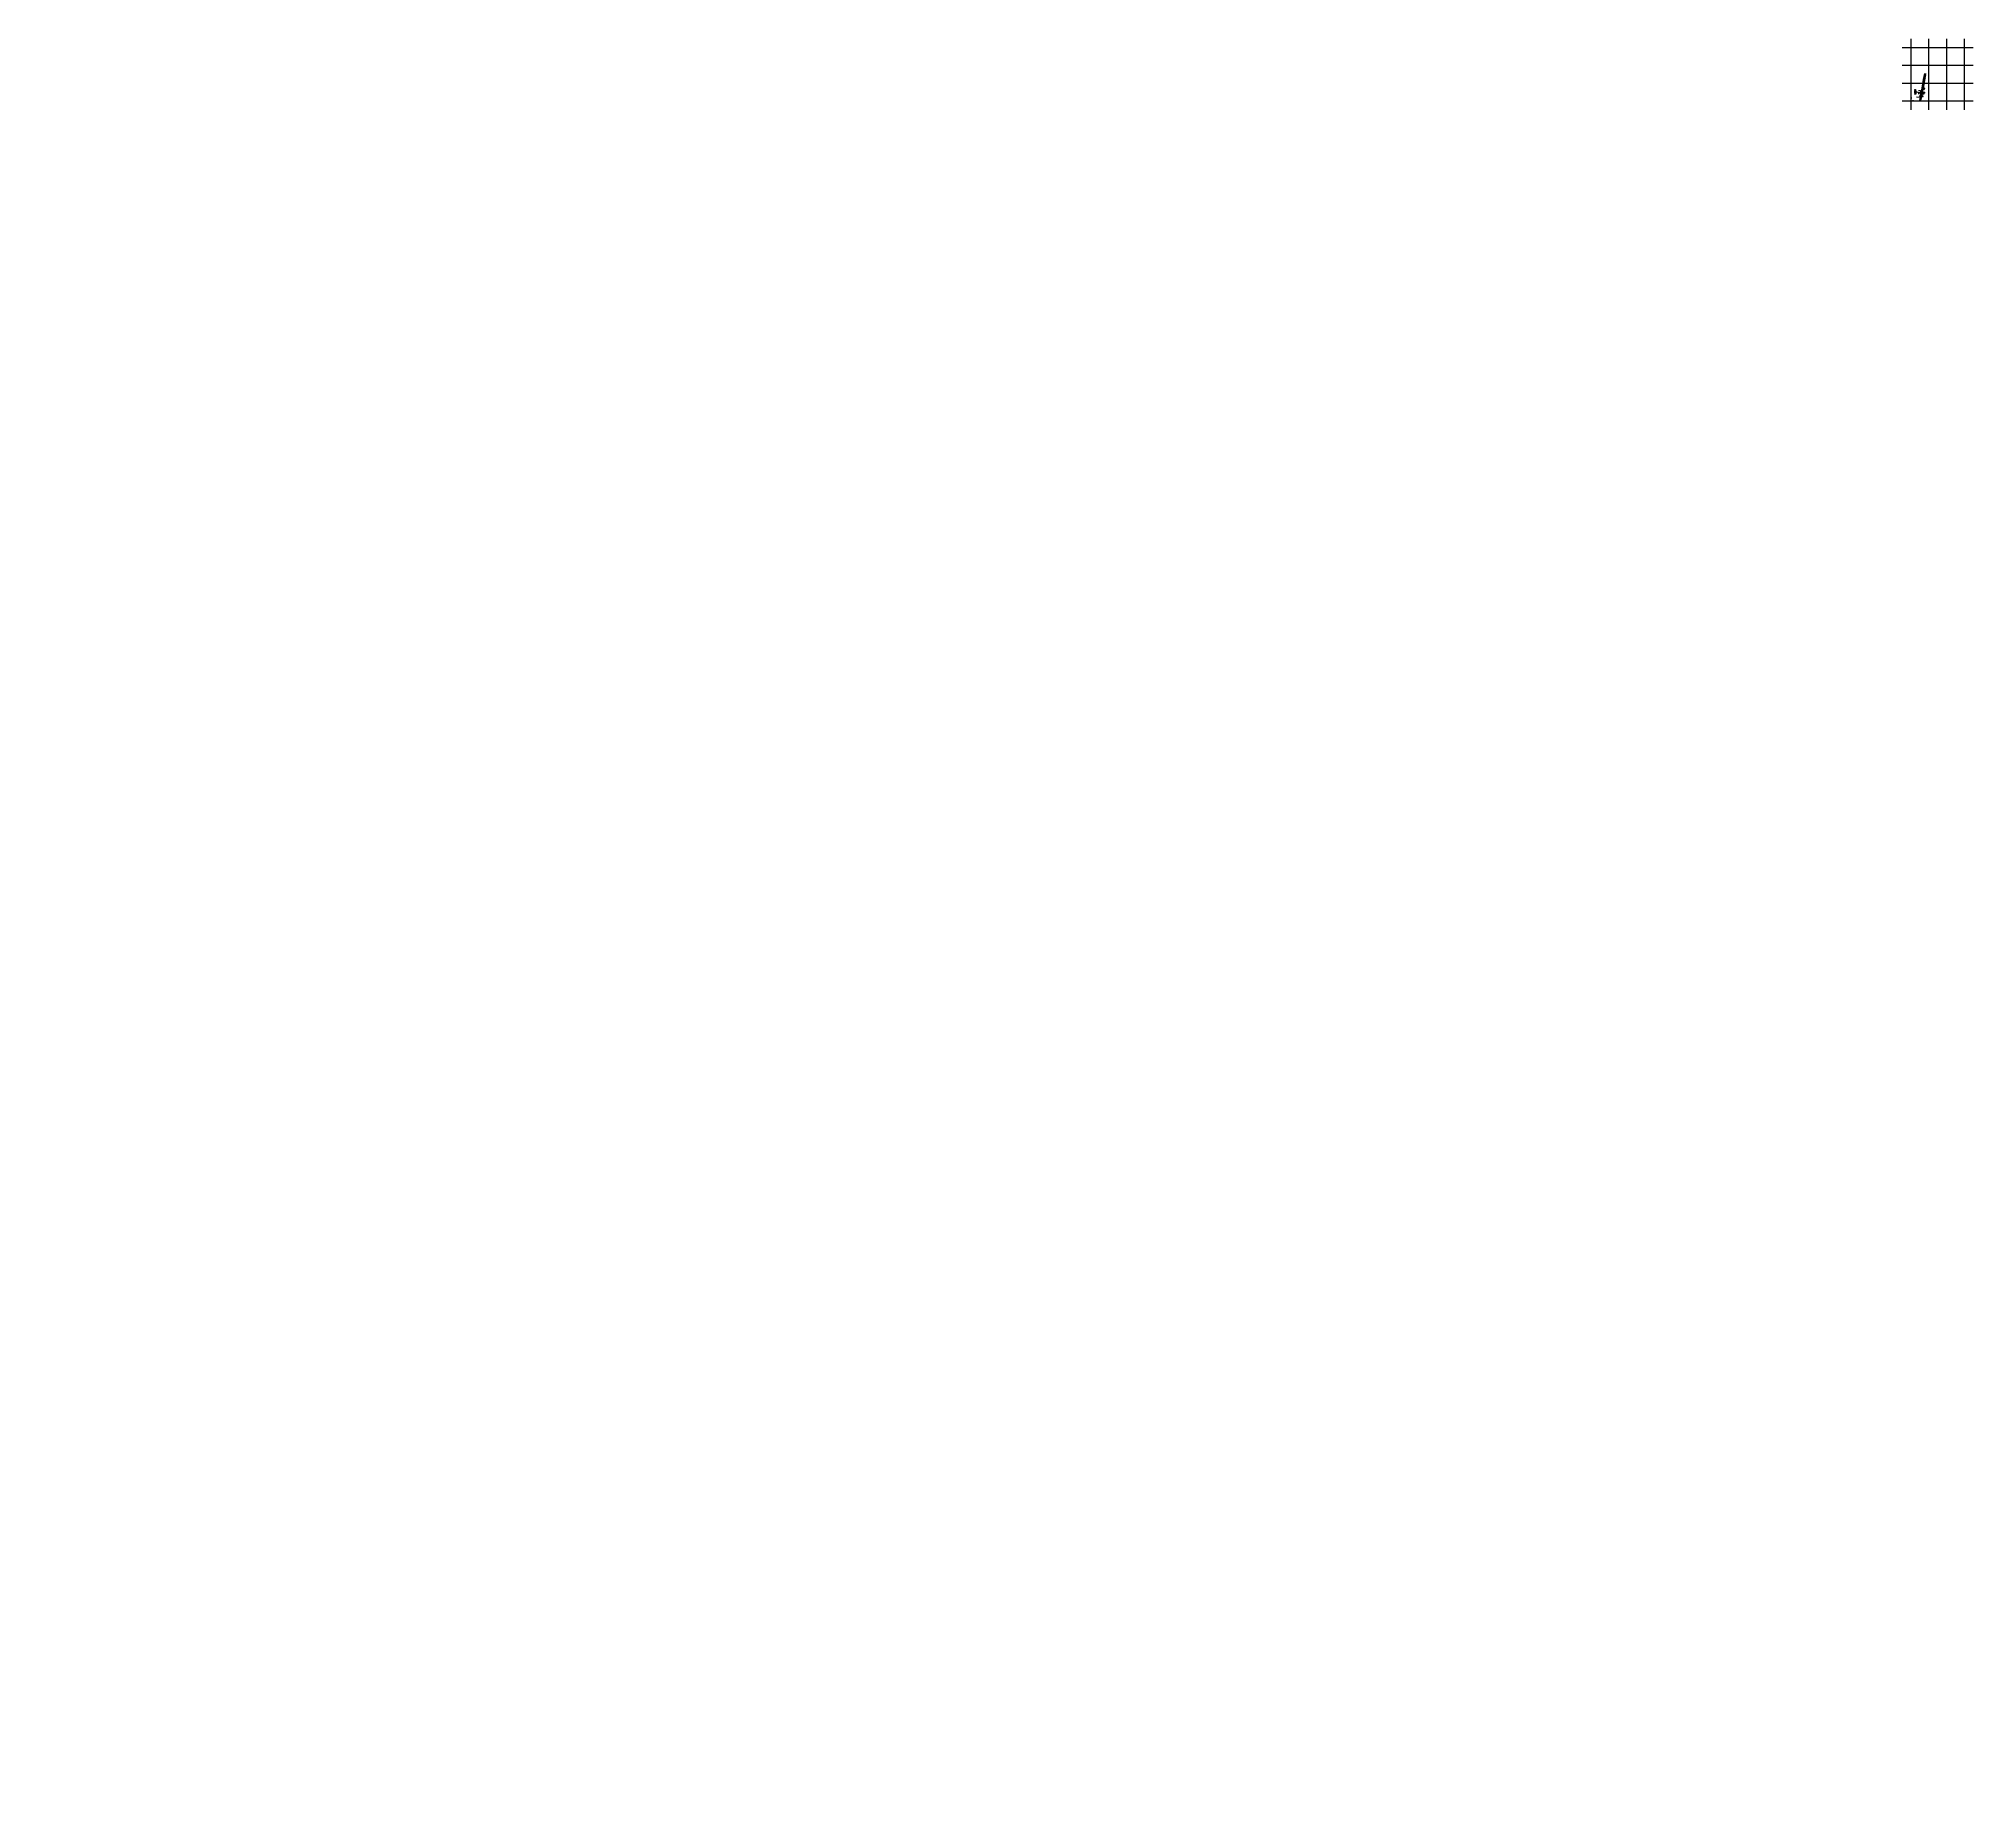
# Model space of a CAD drawing. Extents: x 0 to 349712, y 0 to 6275741.
# Drawn here: x 327855 to 338750, y 6263483 to 6273450 of the extents above; entities that cross this region are included whole.
import ezdxf
from ezdxf.enums import TextEntityAlignment as Align

# ---------------------------------------------------------------- set-up
doc = ezdxf.new("R2010")
doc.units = 0
doc.header["$LTSCALE"] = 5
doc.linetypes.add('DASHDOTX2', pattern=[2, 1, -0.5, 0, -0.5])
doc.linetypes.add('HIDDEN', pattern=[0.375, 0.25, -0.125])
for name, color, linetype in [('BOVEDAS-CAMARAS_E', 255, 'Continuous'), ('CALLES-URBANAS', 6, 'Continuous'), ('COTAS', 11, 'Continuous'), ('DUCTOS_SUBT', 7, 'DUCTOS_SUBT'), ('EQUIPOS', 240, 'Continuous'), ('EQUIPOS_E', 240, 'Continuous'), ('EQUIPOS_P', 240, 'Continuous'), ('ESTRUCTURAS', 42, 'Continuous'), ('ESTRUCTURAS_E', 42, 'Continuous'), ('ESTRUCTURAS_P', 42, 'Continuous'), ('GRILLA', 254, 'Continuous'), ('LBT_A_E', 100, 'Continuous'), ('LINEA-EDIFICACION-RURAL', 21, 'LINEA_CERCA'), ('LMT_A_E', 10, 'DASHDOTX2'), ('Numero', 42, 'Continuous'), ('POSTES_E', 41, 'Continuous'), ('POSTES_P', 41, 'Continuous'), ('PUNTO-DE-INTERES', 254, 'Continuous'), ('TEXTO', 2, 'Continuous'), ('TEXTO-BT_P', 151, 'Continuous'), ('TEXTO-MT_P', 1, 'Continuous')]:
    doc.layers.add(name, color=color, linetype=linetype)
doc.styles.add('2mm', font='simplex.shx', dxfattribs={"width": 0.8, "height": 0.65})
doc.styles.add('ROMANS', font='romans.shx', dxfattribs={"height": 1})
doc.styles.add('ROMANT', font='romant.shx', dxfattribs={"height": 2})
doc.styles.get("Standard").update_dxf_attribs({"font": '', "height": 2})
doc.styles.get('Standard').set_extended_font_data('Arial Black', bold=True)
doc.linetypes.add('DUCTOS_SUBT', pattern='A,0.5,[130,ltypeshp.shx,S=0.5,R=90,X=0,Y=-0.0375],0,[132,ltypeshp.shx,S=0.01875,R=0,X=0,Y=-0.01875],0.05', length=0.55)
doc.linetypes.add('LINEA_CERCA', pattern='A,4,-0.01,["X",Standard,S=0.3,R=0,X=-0.1,Y=-0.15],0', length=4.01)
doc.dimstyles.new('ELIPSE 500', dxfattribs={"dimtxt": 0.9, "dimasz": 0.9, "dimexe": 2.5, "dimexo": 2.5, "dimgap": 1.2, "dimtad": 0, "dimtih": 1, "dimtoh": 1, "dimdec": 0, "dimzin": 0, "dimdsep": 46, "dimtxsty": 'ROMANS', "dimblk": 'ELLIP', "dimcen": 0, "dimclrd": 11, "dimclre": 11, "dimclrt": 256, "dimadec": 0, "dimazin": 0, "dimtfac": 1, "dimtdec": 0, "dimtofl": 0, "dimtmove": 0, "dimatfit": 3, "dimldrblk": 'ELLIP', "dimfxlon": 1, "dimtolj": 1, "dimtzin": 0, "dimarcsym": 0})
doc.dimstyles.new('GRILLA X 500', dxfattribs={"dimtxt": 0.5, "dimasz": 1.8, "dimexe": 1.25, "dimexo": 0.625, "dimtad": 0, "dimdec": 0, "dimtxsty": 'ROMANS', "dimblk": 'NONE', "dimcen": 2.5, "dimse1": 1, "dimse2": 1, "dimsd1": 1, "dimsd2": 1, "dimclrd": 256, "dimclrt": 256, "dimadec": 0, "dimazin": 0, "dimtfac": 1, "dimtdec": 0, "dimtmove": 0, "dimatfit": 3, "dimldrblk": 'NONE', "dimfxlon": 1, "dimtfill": 1, "dimlwd": -1, "dimarcsym": 2})
doc.dimstyles.new('GRILLA Y 500', dxfattribs={"dimtxt": 0.5, "dimasz": 1.8, "dimexe": 1.25, "dimexo": 0.625, "dimtad": 0, "dimdec": 0, "dimtxsty": 'ROMANS', "dimblk": 'NONE', "dimcen": 2.5, "dimse1": 1, "dimse2": 1, "dimsd1": 1, "dimsd2": 1, "dimclrd": 256, "dimclrt": 256, "dimadec": 0, "dimazin": 0, "dimtfac": 1, "dimtdec": 0, "dimtmove": 0, "dimatfit": 3, "dimldrblk": 'NONE', "dimfxlon": 1, "dimtfill": 1, "dimlwd": -1, "dimarcsym": 2})
doc.dimstyles.new('VANO 500', dxfattribs={"dimtxt": 0.65, "dimasz": 1.8, "dimexe": 0, "dimexo": 8, "dimgap": 1.2, "dimtad": 0, "dimdec": 0, "dimzin": 0, "dimdsep": 46, "dimtxsty": '2mm', "dimblk": 'NONE', "dimcen": 0, "dimse1": 1, "dimse2": 1, "dimsd1": 1, "dimsd2": 1, "dimclrd": 7, "dimclrt": 2, "dimadec": 0, "dimazin": 0, "dimtfac": 1, "dimtdec": 0, "dimtofl": 0, "dimtmove": 0, "dimatfit": 3, "dimldrblk": 'NONE', "dimfxl": 1, "dimtfill": 1, "dimtolj": 1, "dimtzin": 0, "dimlwd": 25, "dimarcsym": 0})

# ---------------------------------------------------------------- blocks, each defined once
blk = doc.blocks.new('PC-11-5_E')
at = {"layer": 'POSTES_E'}
blk.add_lwpolyline([(-1, 1), (1, 1), (1, -1), (-1, -1)], close=True, dxfattribs=at)
blk.add_solid([(-1, 1), (1, 1), (-1, -1), (1, -1)], dxfattribs=at)
blk = doc.blocks.new('*U32')
at = {"layer": 'EQUIPOS_E', "linetype": 'Continuous'}
blk.add_hatch(color=50, dxfattribs=at).paths.add_polyline_path([(1, -3, 0.8991), (-1, -3, 0.8991)])
at = {"layer": 'EQUIPOS_E', "color": 50, "linetype": 'Continuous'}
blk.add_line((0, 0), (0, -1), dxfattribs=at)
for points in [[(0, -1), (0, -1, 0.414214), (-1, -2), (-1, -4, 0.414214), (-1, -5), (1, -5, 0.414214), (1, -4), (1, -2, 0.414214)], [(-1, -3), (-1, -3, -1), (1, -3), (1, -3), (1, -3, -1), (-1, -3)]]:
    blk.add_lwpolyline(points, format="xyb", close=True, dxfattribs=at)
blk = doc.blocks.new('*D37')
at = {"layer": 'COTAS', "color": 2, "linetype": 'HIDDEN', "ltscale": 0.25, "transparency": 16777216, "insert": (338471, 6273198), "char_height": 0.65, "attachment_point": 5, "rotation": 79.2247, "style": '2mm', "bg_fill": 3, "box_fill_scale": 1.1, "bg_fill_color": 256, "bg_fill_true_color": 13158600, "bg_fill_transparency": 0}
blk.add_mtext('\\A1;60.00', dxfattribs=at)
at = {"layer": 'Defpoints', "color": 0, "linetype": 'HIDDEN', "ltscale": 0.25, "transparency": 16777216}
for p in [(338477, 6273228), (338479, 6273227), (338468, 6273168)]:
    blk.add_point(p, dxfattribs=at)
blk = doc.blocks.new('_None')
blk = doc.blocks.new('*D38')
at = {"layer": 'COTAS', "color": 2, "linetype": 'HIDDEN', "ltscale": 0.25, "transparency": 16777216, "insert": (338463, 6273155), "char_height": 0.65, "attachment_point": 5, "rotation": 79.2021, "style": '2mm', "bg_fill": 3, "box_fill_scale": 1.1, "bg_fill_color": 256, "bg_fill_true_color": 13158600, "bg_fill_transparency": 0}
blk.add_mtext('\\A1;27.00', dxfattribs=at)
at = {"layer": 'Defpoints', "color": 0, "linetype": 'HIDDEN', "ltscale": 0.25, "transparency": 16777216}
for p in [(338461, 6273142), (338463, 6273142), (338468, 6273168)]:
    blk.add_point(p, dxfattribs=at)
blk = doc.blocks.new('*D39')
at = {"layer": 'COTAS', "color": 2, "linetype": 'HIDDEN', "ltscale": 0.25, "transparency": 16777216, "insert": (338459, 6273134), "char_height": 0.65, "attachment_point": 5, "rotation": 80, "style": '2mm', "bg_fill": 3, "box_fill_scale": 1.1, "bg_fill_color": 256, "bg_fill_true_color": 13158600, "bg_fill_transparency": 0}
blk.add_mtext('\\A1;17.00', dxfattribs=at)
at = {"layer": 'Defpoints', "color": 0, "linetype": 'HIDDEN', "ltscale": 0.25, "transparency": 16777216}
for p in [(338458, 6273125), (338460, 6273125), (338463, 6273142)]:
    blk.add_point(p, dxfattribs=at)
blk = doc.blocks.new('*U21')
at = {"layer": 'ESTRUCTURAS_E', "ltscale": 5}
blk.add_line((0, 0), (8, 0), dxfattribs=at)
for points in [[(10, 2), (8, 0), (10, -1)], [(11, 2), (9, 0), (11, -1)]]:
    blk.add_lwpolyline(points, dxfattribs=at)
blk = doc.blocks.new('PC-11-5_P')
blk.add_wipeout([(-1, 1), (1, 1), (1, -1), (-1, -1)]).dxf.layer = 'POSTES_E'
at = {"layer": 'POSTES_E'}
blk.add_lwpolyline([(-1, 1), (1, 1), (1, -1), (-1, -1)], close=True, dxfattribs=at)
blk = doc.blocks.new('TRAF-A_P')
at = {"layer": 'EQUIPOS_E'}
for centre in [(-1, 0), (1, 0)]:
    blk.add_circle(centre, 1.45, dxfattribs=at)
blk = doc.blocks.new('*U40')
at = {"layer": 'ESTRUCTURAS_E', "ltscale": 3}
for p, q in [((-15, -8), (-14, -9)), ((-14, -8), (-15, -8)), ((-14, -11), (-14, -10)), ((-13, -8), (-12, -9)), ((-12, -8), (-13, -8)), ((-12, -11), (-12, -10)), ((-11, -5), (-9, -5)), ((-11, -5), (-11, -6)), ((-11, -8), (-11, -7)), ((-11, -8), (-10, -9)), ((-10, -8), (-11, -8)), ((-10, -11), (-10, -10)), ((-9, -8), (-8, -9)), ((-9, -8), (-8, -8)), ((-8, -4), (-7, -3)), ((-8, -8), (-7, -8)), ((-8, -11), (-8, -10)), ((-7, -8), (-6, -9)), ((-6, -3), (-5, -2)), ((-6, -11), (-6, -10)), ((-4, -2), (-2, -1)), ((-2, -1), (0, 0))]:
    blk.add_line(p, q, dxfattribs=at)
blk = doc.blocks.new('*U41')
blk.add_wipeout([(-2, -2), (-2, 2), (2, 2), (2, -2)])
at = {"layer": 'EQUIPOS'}
for p, q in [((-1, 2), (-2, 2)), ((-2, 1), (-2, 2)), ((-2, 0), (-2, 0)), ((0, 2), (0, 2)), ((1, 2), (2, 2)), ((2, 1), (2, 2)), ((2, 0), (2, 0)), ((-2, -1), (-2, -2)), ((-1, -2), (-2, -2)), ((0, -2), (0, -2)), ((1, -2), (2, -2)), ((2, -1), (2, -2))]:
    blk.add_line(p, q, dxfattribs=at)
at = {"layer": 'EQUIPOS', "style": 'ROMANS', "width": 0.8}
blk.add_text('CM', height=1.68, dxfattribs=at).set_placement((-1, -1))
blk = doc.blocks.new('*U42')
at = {"layer": 'EQUIPOS_E', "ltscale": 3}
for p, q in [((-2, 3), (-2, 3)), ((-1, 3), (-1, 3)), ((-1, 2), (-1, 2)), ((-1, 2), (-1, 2)), ((-1, 0), (-1, 0)), ((0, 0), (0, 0))]:
    blk.add_line(p, q, dxfattribs=at)
for centre, start, end in [((-1, 1), 90, 124.5331), ((-1, 1), 151.9279, 207.5518), ((-1, 1), 235.547, 270), ((-1, 2), 55.4669, 90), ((-1, 2), 270, 304.453), ((-1, 2), 332.4482, 28.0721)]:
    blk.add_arc(centre, 0.759, start, end, dxfattribs=at)
blk = doc.blocks.new('*U43')
at = {"layer": 'ESTRUCTURAS_E', "ltscale": 3}
for p, q in [((2, -1), (0, 0)), ((4, -2), (2, -1)), ((6, -3), (5, -2)), ((7, -8), (6, -9)), ((6, -11), (6, -10)), ((8, -4), (7, -3)), ((8, -8), (7, -8)), ((9, -8), (8, -9)), ((9, -8), (8, -8)), ((8, -11), (8, -10)), ((11, -5), (9, -5)), ((11, -8), (10, -9)), ((10, -8), (11, -8)), ((10, -11), (10, -10)), ((11, -5), (11, -6)), ((11, -8), (11, -7)), ((13, -8), (12, -9)), ((12, -8), (13, -8)), ((12, -11), (12, -10)), ((15, -8), (14, -9)), ((14, -8), (15, -8)), ((14, -11), (14, -10))]:
    blk.add_line(p, q, dxfattribs=at)
blk = doc.blocks.new('*U31')
at = {"layer": 'EQUIPOS', "ltscale": 3}
for p, q in [((-3, -5), (-2, -5)), ((-2, -5), (-1, -5)), ((-2, -6), (-2, -6)), ((-1, -6), (0, -6)), ((-1, -7), (0, -7)), ((0, 0), (0, 0)), ((0, -1), (0, -1)), ((0, -2), (0, -2)), ((0, -3), (0, -3)), ((0, -4), (0, -4)), ((0, -5), (0, -5)), ((0, -5), (0, -5)), ((1, -6), (0, -6)), ((1, -7), (0, -7)), ((2, -5), (1, -5)), ((3, -5), (2, -5)), ((2, -6), (2, -6))]:
    blk.add_line(p, q, dxfattribs=at)
at = {"layer": 'EQUIPOS', "linetype": 'Continuous'}
for centre in [(0, -2), (0, -4)]:
    blk.add_circle(centre, 0.384, dxfattribs=at)
blk = doc.blocks.new('*D44')
at = {"layer": 'COTAS', "color": 2, "linetype": 'HIDDEN', "ltscale": 0.25, "transparency": 16777216, "insert": (338454, 6273142), "char_height": 0.65, "attachment_point": 5, "rotation": 349.2605, "style": '2mm', "bg_fill": 3, "box_fill_scale": 1.1, "bg_fill_color": 256, "bg_fill_true_color": 13158600, "bg_fill_transparency": 0}
blk.add_mtext('\\A1;18.00', dxfattribs=at)
at = {"layer": 'Defpoints', "color": 0, "linetype": 'HIDDEN', "ltscale": 0.25, "transparency": 16777216}
for p in [(338445, 6273145), (338463, 6273142), (338463, 6273141)]:
    blk.add_point(p, dxfattribs=at)
blk = doc.blocks.new('*U45')
at = {"layer": 'GRILLA', "lineweight": -3}
for points in [[(0, 250), (0, 350)], [(100, 250), (100, 350)], [(200, 250), (200, 350)], [(300, 250), (300, 350)], [(-50, 300), (50, 300)], [(0, 150), (0, 250)], [(50, 300), (150, 300)], [(100, 150), (100, 250)], [(150, 300), (250, 300)], [(200, 150), (200, 250)], [(250, 300), (350, 300)], [(300, 150), (300, 250)], [(-50, 200), (50, 200)], [(0, 50), (0, 150)], [(50, 200), (150, 200)], [(100, 50), (100, 150)], [(150, 200), (250, 200)], [(200, 50), (200, 150)], [(250, 200), (350, 200)], [(300, 50), (300, 150)], [(-50, 100), (50, 100)], [(-50, 0), (50, 0)], [(0, -50), (0, 50)], [(50, 100), (150, 100)], [(50, 0), (150, 0)], [(100, -50), (100, 50)], [(150, 100), (250, 100)], [(150, 0), (250, 0)], [(200, -50), (200, 50)], [(250, 100), (350, 100)], [(250, 0), (350, 0)], [(300, -50), (300, 50)]]:
    blk.add_lwpolyline(points, dxfattribs=at)
blk = doc.blocks.new('ELLIP')
at = {"color": 0, "lineweight": -2}
blk.add_line((-0.5, 0), (-1, 0), dxfattribs=at)
at = {"color": 0}
blk.add_ellipse((0, 0), major_axis=(0.5, 0), ratio=0.537857, dxfattribs=at)
blk = doc.blocks.new('n-emp-1')
blk.add_circle((0, 0), 1.7)
at = {"style": 'ROMANS', "width": 0.8}
blk.add_attdef('N', text='', height=1.8, dxfattribs=at).set_placement((0, 0), align=Align.MIDDLE)
blk = doc.blocks.new('*U23')
at = {"layer": 'ESTRUCTURAS_E'}
blk.add_line((0, 0), (7, 0), dxfattribs=at)
blk.add_arc((6, 0), 1.23, 273.2033, 86.7967, dxfattribs=at)
blk = doc.blocks.new('*U46')
at = {"layer": 'ESTRUCTURAS_E'}
for p, q in [((9, -5), (0, 0)), ((5, -10), (13, -10)), ((12, -11), (6, -11)), ((11, -11), (7, -11)), ((10, -12), (8, -12)), ((9, -13), (8, -13)), ((9, -5), (9, -10)), ((9, -13), (9, -13))]:
    blk.add_line(p, q, dxfattribs=at)
blk = doc.blocks.new('*U35')
blk.add_wipeout([(-1, 1), (1, 1), (1, -1), (-1, -1)])
at = {"ltscale": 5}
blk.add_hatch(color=256, dxfattribs=at).paths.add_polyline_path([(1, 0, 1), (-1, 0, 1)])
blk.add_lwpolyline([(-1, 1), (1, 1), (1, -1), (-1, -1)], close=True)
blk.add_circle((0, 0), 0.903, dxfattribs=at)
blk = doc.blocks.new('PORTON')
at = {"layer": 'PUNTO-DE-INTERES'}
for p, q in [((1, -3), (4, 0)), ((1, 0), (1, -3)), ((7, -3), (4, 0)), ((7, 0), (7, -3))]:
    blk.add_line(p, q, dxfattribs=at)
for points in [[(0, 0), (1, 0), (1, -1), (0, -1)], [(8, 0), (7, 0), (7, -1), (8, -1)]]:
    blk.add_lwpolyline(points, close=True, dxfattribs=at)
blk = doc.blocks.new('*D53')
at = {"layer": 'Defpoints', "color": 0, "ltscale": 0.5, "transparency": 16777216}
blk.add_point((0, 0), dxfattribs=at)
at = {"layer": 'GRILLA', "ltscale": 0.5, "transparency": 16777216, "insert": (338402, 6273115), "char_height": 1, "attachment_point": 5, "rotation": 90, "style": 'ROMANS', "bg_fill": 3, "box_fill_scale": 1.1, "bg_fill_color": 256, "bg_fill_true_color": 13158600, "bg_fill_transparency": 0}
blk.add_mtext('X-338400', dxfattribs=at)
at = {"layer": 'Defpoints', "color": 0, "ltscale": 0.5, "transparency": 16777216}
for p in [(338400, 6273100), (338402, 6273110)]:
    blk.add_point(p, dxfattribs=at)
blk = doc.blocks.new('*D54')
at = {"layer": 'Defpoints', "color": 0, "ltscale": 0.5, "transparency": 16777216}
blk.add_point((0, 0), dxfattribs=at)
at = {"layer": 'GRILLA', "ltscale": 0.5, "transparency": 16777216, "insert": (338412, 6273102), "char_height": 1, "attachment_point": 5, "style": 'ROMANS', "bg_fill": 3, "box_fill_scale": 1.1, "bg_fill_color": 256, "bg_fill_true_color": 13158600, "bg_fill_transparency": 0}
blk.add_mtext('Y-6273100', dxfattribs=at)
at = {"layer": 'Defpoints', "color": 0, "ltscale": 0.5, "transparency": 16777216}
for p in [(338400, 6273100), (338408, 6273102)]:
    blk.add_point(p, dxfattribs=at)

msp = doc.modelspace()

# ---------------------------------------------------------------- linework, layer by layer
at = {"layer": 'CALLES-URBANAS'}
for points, elevation in [([(338474.5, 6273253.1), (338467.6, 6273219.3), (338457.7, 6273160.3), (338446.7, 6273102.7)], 26651), ([(338454.3, 6273102.7), (338467.1, 6273170.3), (338476.8, 6273223.8), (338482.7, 6273253.1)], 26654)]:
    msp.add_lwpolyline(points, dxfattribs=dict(at, elevation=elevation))
at = {"layer": 'LBT_A_E', "ltscale": 0.5}
for points in [[(338468.7, 6273168.7), (338479.7, 6273226.6)], [(338479.8, 6273227.6), (338483.5, 6273246.8)]]:
    msp.add_lwpolyline(points, dxfattribs=at)
at = {"layer": 'LMT_A_E', "ltscale": 0.5}
for points in [[(338467.9, 6273168.8), (338478.9, 6273226.8)], [(338479.1, 6273227.7), (338482.7, 6273246.9)], [(338456.3, 6273105.4), (338460, 6273125), (338463.2, 6273141.7), (338468.1, 6273167.7)]]:
    msp.add_lwpolyline(points, dxfattribs=at)

# ---------------------------------------------------------------- block references
at = {"layer": 'POSTES_E', "ltscale": 5, "xscale": 0.5, "yscale": 0.5, "zscale": 0.5, "rotation": 79.22472517314233}
for p in [(338479.4, 6273227.2), (338468.2, 6273168.2)]:
    msp.add_blockref('PC-11-5_E', p, dxfattribs=at)

# ---------------------------------------------------------------- texts
at = {"layer": 'TEXTO', "style": 'ROMANT', "width": 0.8}
msp.add_text('EL BARRANCÓN', height=1, rotation=80.46875, dxfattribs=at).set_placement((338459.1, 6273152.8, 26651), align=Align.MIDDLE_CENTER)

# ---------------------------------------------------------------- next in the draw order: block references
at = {"layer": 'EQUIPOS_E', "ltscale": 5, "xscale": 0.5, "yscale": 0.5, "zscale": 0.5, "rotation": 260.0000000031271}
for p in [(338478.8, 6273227.3), (338467.6, 6273168.3)]:
    msp.add_blockref('*U32', p, dxfattribs=at)

# ---------------------------------------------------------------- next in the draw order: block references
msp.add_blockref('*U32', (338459.4, 6273125.1), dxfattribs=at)

# ---------------------------------------------------------------- next in the draw order: linework, layer by layer
at = {"layer": 'Numero'}
msp.add_lwpolyline([(338471.3, 6273167.5), (338476.6, 6273167.5), (338476.6, 6273168.7), (338471.3, 6273168.7)], close=True, dxfattribs=at)

# ---------------------------------------------------------------- next in the draw order: block references
at = {"layer": 'POSTES_E', "ltscale": 5, "xscale": 0.5, "yscale": 0.5, "zscale": 0.5, "rotation": 79.26064229005534}
msp.add_blockref('PC-11-5_E', (338460, 6273125), dxfattribs=at)

# ---------------------------------------------------------------- next in the draw order: texts
at = {"layer": 'Numero', "style": 'ROMANS', "width": 0.9}
for s, p in [('LMT CProt 185mm² 3Ø', (338470.3, 6273170.2)), ('LBT CPre 3x95/50', (338471.7, 6273169.9))]:
    msp.add_text(s, height=0.75, rotation=79.26064, dxfattribs=at).set_placement(p)
msp.add_text('0.257.192', height=0.75, dxfattribs=at).set_placement((338471.5, 6273167.8))

# ---------------------------------------------------------------- next in the draw order: dimensions: what is measured, and where the dimension line sits
at = {"layer": 'COTAS', "linetype": 'HIDDEN', "ltscale": 0.25}
dim = msp.add_aligned_dim(p1=(338468.2, 6273168.2), p2=(338479.4, 6273227.2), distance=2.4, dimstyle='VANO 500', override={"dimpost": '.00', "dimsah": 1}, dxfattribs=at)
dim.commit()
dim.dimension.update_dxf_attribs({"geometry": '*D37', "text_midpoint": (338471.4, 6273198.1)})

# ---------------------------------------------------------------- next in the draw order: dimensions: what is measured, and where the dimension line sits
dim = msp.add_aligned_dim(p1=(338468.2, 6273168.2), p2=(338463.2, 6273141.7), distance=-2.6, dimstyle='VANO 500', override={"dimpost": '.00', "dimsah": 1}, dxfattribs=at)
dim.commit()
dim.dimension.update_dxf_attribs({"geometry": '*D38', "text_midpoint": (338463.1, 6273155.5)})

# ---------------------------------------------------------------- next in the draw order: dimensions: what is measured, and where the dimension line sits
dim = msp.add_aligned_dim(p1=(338463.2, 6273141.7), p2=(338460.2, 6273125), distance=-2.7, dimstyle='VANO 500', override={"dimpost": '.00', "dimsah": 1}, dxfattribs=at)
dim.commit()
dim.dimension.update_dxf_attribs({"geometry": '*D39', "text_midpoint": (338459, 6273133.8)})

# ---------------------------------------------------------------- next in the draw order: linework, layer by layer
at = {"layer": 'Numero'}
msp.add_lwpolyline([(338462.4, 6273124.3), (338467.7, 6273124.3), (338467.7, 6273125.5), (338462.4, 6273125.5)], close=True, dxfattribs=at)

# ---------------------------------------------------------------- next in the draw order: block references
at = {"layer": 'ESTRUCTURAS_E', "ltscale": 5, "xscale": 0.375, "yscale": 0.375, "zscale": 0.375, "rotation": 274.2533919562939}
msp.add_blockref('*U21', (338459.9, 6273124.5), dxfattribs=at)

# ---------------------------------------------------------------- next in the draw order: texts
at = {"layer": 'Numero', "style": 'ROMANS', "width": 0.9}
msp.add_text('0.257.193', height=0.75, dxfattribs=at).set_placement((338462.6, 6273124.5))

# ---------------------------------------------------------------- next in the draw order: block references
at = {"layer": 'POSTES_P', "ltscale": 5, "xscale": 0.5, "yscale": 0.5, "zscale": 0.5, "rotation": 79.26064229590683}
msp.add_blockref('PC-11-5_P', (338463.2, 6273141.7), dxfattribs=at)

# ---------------------------------------------------------------- next in the draw order: linework, layer by layer
at = {"layer": 'LMT_A_E', "ltscale": 0.5}
msp.add_lwpolyline([(338461.2, 6273142.1), (338445.5, 6273145.1)], dxfattribs=at)

# ---------------------------------------------------------------- next in the draw order: block references
at = {"layer": 'EQUIPOS_P', "ltscale": 5, "xscale": 0.5, "yscale": 0.5, "zscale": 0.5, "rotation": 349.260819687205}
msp.add_blockref('TRAF-A_P', (338443.9, 6273145.4), dxfattribs=at)

# ---------------------------------------------------------------- next in the draw order: block references
at = {"layer": 'POSTES_P', "ltscale": 5, "xscale": 0.5, "yscale": 0.5, "zscale": 0.5, "rotation": 349.2606421661342}
msp.add_blockref('PC-11-5_P', (338442.3, 6273145.7), dxfattribs=at)

# ---------------------------------------------------------------- next in the draw order: block references
at = {"layer": 'ESTRUCTURAS_P', "ltscale": 5, "xscale": 0.35, "yscale": 0.35, "zscale": 0.35}
msp.add_blockref('*U40', (338445.4, 6273144.4), dxfattribs=at)

# ---------------------------------------------------------------- next in the draw order: block references
at = {"layer": 'POSTES_P', "ltscale": 5, "xscale": 0.5, "yscale": 0.5, "zscale": 0.5, "rotation": 349.2606421661342}
msp.add_blockref('PC-11-5_P', (338445.5, 6273145.1), dxfattribs=at)

# ---------------------------------------------------------------- next in the draw order: block references
at = {"layer": 'EQUIPOS_P', "ltscale": 5, "xscale": 0.5, "yscale": 0.5, "zscale": 0.5, "rotation": 349.2606421428209}
msp.add_blockref('*U41', (338446.8, 6273144.9), dxfattribs=at)

# ---------------------------------------------------------------- next in the draw order: block references
at = {"layer": 'EQUIPOS_P', "ltscale": 5, "xscale": 0.5, "yscale": 0.5, "zscale": 0.5, "rotation": 169.2606421865646}
msp.add_blockref('*U42', (338461.2, 6273142.1), dxfattribs=at)

# ---------------------------------------------------------------- next in the draw order: block references
at = {"layer": 'EQUIPOS_P', "xscale": 0.5, "yscale": 0.5, "zscale": 0.5, "rotation": 134.9999999982125}
msp.add_blockref('*U31', (338463.9, 6273142.1), dxfattribs=at)
at = {"layer": 'ESTRUCTURAS_P', "ltscale": 5, "xscale": 0.35, "yscale": 0.35, "zscale": 0.35}
msp.add_blockref('*U43', (338463.8, 6273141.6), dxfattribs=at)

# ---------------------------------------------------------------- next in the draw order: dimensions: what is measured, and where the dimension line sits
at = {"layer": 'COTAS', "linetype": 'HIDDEN', "ltscale": 0.25}
dim = msp.add_aligned_dim(p1=(338445.5, 6273145.1), p2=(338463.2, 6273141.7), distance=-0.9, dimstyle='VANO 500', override={"dimpost": '.00', "dimsah": 1}, dxfattribs=at)
dim.commit()
dim.dimension.update_dxf_attribs({"geometry": '*D44', "text_midpoint": (338454.2, 6273142.5)})

# ---------------------------------------------------------------- next in the draw order: block references
at = {"layer": 'GRILLA', "lineweight": -3}
msp.add_blockref('*U45', (338400, 6273100), dxfattribs=at)

# ---------------------------------------------------------------- next in the draw order: texts
at = {"layer": 'Numero', "style": 'ROMANS', "width": 0.9}
msp.add_text('LMT CProt 185mm² 3Ø', height=0.75, rotation=79.26064, dxfattribs=at).set_placement((338461.7, 6273126.7))

# ---------------------------------------------------------------- next in the draw order: texts
at = {"layer": 'TEXTO-MT_P', "ltscale": 0.5, "insert": (338468.5, 6273145.9), "char_height": 0.75, "attachment_point": 4, "style": 'ROMANS', "bg_fill": 3, "box_fill_scale": 1.3, "bg_fill_color": 256, "bg_fill_transparency": 0}
msp.add_mtext('{\\T0.8;PC-11,50\\PMTPROT 23N 3P PS\\PMTAL 23N 3L A2PES\\PPTE. CCu 67mm² 3Ø\\PAMPAC 046-5 3Ø C/CUB\\PSF 8kAR 3Ø 6T\\PPR 15kV 3Ø\\PTT CGED P}', dxfattribs=at)

# ---------------------------------------------------------------- next in the draw order: linework, layer by layer
at = {"layer": 'TEXTO-MT_P', "ltscale": 0.5}
msp.add_lwpolyline([(338467.9, 6273150.9), (338467.9, 6273140.9)], dxfattribs=at)

# ---------------------------------------------------------------- next in the draw order: texts
at = {"layer": 'TEXTO-MT_P', "ltscale": 0.5, "style": 'ROMANT'}
msp.add_text('I', height=1, dxfattribs=at).set_placement((338467.2, 6273145.8), align=Align.MIDDLE_CENTER)

# ---------------------------------------------------------------- next in the draw order: texts
at = {"layer": 'TEXTO-MT_P', "ltscale": 0.5, "insert": (338441.2, 6273158.1), "char_height": 0.75, "attachment_point": 4, "style": 'ROMANS', "bg_fill": 3, "box_fill_scale": 1.3, "bg_fill_color": 256, "bg_fill_transparency": 0}
msp.add_mtext('{\\T0.8;P-LMT Part. CAl 33mm² 3Ø}', dxfattribs=at)

# ---------------------------------------------------------------- next in the draw order: leaders
at = {"layer": 'COTAS', "ltscale": 0.5}
msp.add_leader([(338450.8, 6273144.1), (338455.2, 6273157.9), (338454.3, 6273157.9)], dimstyle='ELIPSE 500', override={"dimgap": 1.2, "dimtad": 0}, dxfattribs=at)

# ---------------------------------------------------------------- next in the draw order: texts
at = {"layer": 'TEXTO-MT_P', "insert": (338420.3, 6273151.3), "char_height": 0.75, "attachment_point": 4, "style": 'ROMANS', "bg_fill": 3, "box_fill_scale": 1.3, "bg_fill_color": 256, "bg_fill_transparency": 0}
msp.add_mtext('{\\T0.8;PC-11,50 x2\\PMTAL 23N 3L RS\\PMT SE2PC 23N\\PMONT TRAFO 2PC\\PTRAFO 300kVA/12kV 3Ø\\PTT MALLA P\\PEM 3Ø AT c/TMC\\PTMC 15kV 3Ø 5-\\L10\\l-20/5A\\PPRENSA 502 x5\\PPLACA SEP}', dxfattribs=at)

# ---------------------------------------------------------------- next in the draw order: linework, layer by layer
at = {"layer": 'TEXTO-MT_P'}
msp.add_lwpolyline([(338419.5, 6273157.5), (338419.5, 6273143.9)], dxfattribs=at)

# ---------------------------------------------------------------- next in the draw order: texts
at = {"layer": 'TEXTO-BT_P', "insert": (338420.3, 6273144.2), "char_height": 0.75, "attachment_point": 4, "style": 'ROMANS', "bg_fill": 3, "box_fill_scale": 1.3, "bg_fill_color": 256, "bg_fill_transparency": 0}
msp.add_mtext('{\\T0.8;TT CAJA EMP.}', dxfattribs=at)

# ---------------------------------------------------------------- next in the draw order: texts
at = {"layer": 'TEXTO', "insert": (338419.7, 6273135.8), "char_height": 0.75, "attachment_point": 7, "style": 'ROMANS', "bg_fill": 3, "box_fill_scale": 1.5, "bg_fill_color": 256, "bg_fill_transparency": 0}
msp.add_mtext('{\\T0.8;EQ. MED. MT 15kV\\PNº .........\\PRTC 5-\\L10\\l-20/5(A)\\PD. MÁX. 151,00(kVA)\\PTARIFA: AT-4.3\\PPROY.}', dxfattribs=at)

# ---------------------------------------------------------------- next in the draw order: texts
at = {"layer": 'TEXTO', "insert": (338419.6, 6273158.3), "char_height": 0.75, "attachment_point": 7, "style": 'ROMANS', "bg_fill": 3, "box_fill_scale": 1.5, "bg_fill_color": 256, "bg_fill_true_color": 13158600, "bg_fill_transparency": 0}
msp.add_mtext('{\\T0.8;SEP-62584\\PBARRANCÓN\\PAGUAS ANDINAS S.A.\\P300kVA/15kV 3Ø\\PPROY.}', dxfattribs=at)

# ---------------------------------------------------------------- next in the draw order: linework, layer by layer
at = {"layer": 'LINEA-EDIFICACION-RURAL', "ltscale": 0.5}
for p, q in [((338430.4, 6273149.9), (338453.3, 6273145.6)), ((338453.3, 6273145.6), (338450.5, 6273129.5))]:
    msp.add_line(p, q, dxfattribs=at)

# ---------------------------------------------------------------- next in the draw order: block references
at = {"layer": 'ESTRUCTURAS', "xscale": 0.4000000000014552, "yscale": 0.4000000000014552, "zscale": 0.4000000000014552}
msp.add_blockref('n-emp-1', (338464.8, 6273166.6), dxfattribs=at).add_auto_attribs({'N': '1'})
at = {"layer": 'ESTRUCTURAS_E', "ltscale": 5, "xscale": 0.375, "yscale": 0.375, "zscale": 0.375, "rotation": 270}
msp.add_blockref('*U23', (338468.1, 6273167.7), dxfattribs=at)
at = {"layer": 'ESTRUCTURAS_E', "ltscale": 5, "xscale": 0.35, "yscale": 0.35, "zscale": 0.35}
msp.add_blockref('*U46', (338468.8, 6273168.1), dxfattribs=at)

# ---------------------------------------------------------------- next in the draw order: texts
at = {"layer": 'TEXTO-MT_P', "ltscale": 0.5, "style": 'ROMANT'}
msp.add_text('I', height=1, dxfattribs=at).set_placement((338418.7, 6273150.6), align=Align.MIDDLE_CENTER)

# ---------------------------------------------------------------- next in the draw order: block references
at = {"layer": 'BOVEDAS-CAMARAS_E', "ltscale": 5, "xscale": 0.3, "yscale": 0.3, "zscale": 0.3, "rotation": 349.2606421415779}
msp.add_blockref('*U35', (338441.2, 6273145.9), dxfattribs=at)

# ---------------------------------------------------------------- next in the draw order: linework, layer by layer
at = {"layer": 'DUCTOS_SUBT', "ltscale": 0.5}
msp.add_lwpolyline([(338440.8, 6273146), (338439, 6273146.4)], dxfattribs=at)
at = {"layer": 'LINEA-EDIFICACION-RURAL', "ltscale": 0.5}
msp.add_lwpolyline([(338449.2, 6273122.1), (338448.3, 6273117.9), (338430, 6273121.3)], dxfattribs=at)

# ---------------------------------------------------------------- next in the draw order: block references
at = {"layer": 'LMT_A_E', "ltscale": 0.5, "rotation": 260.2055197447407}
msp.add_blockref('PORTON', (338450.9, 6273129.5), dxfattribs=at)

# ---------------------------------------------------------------- next in the draw order: dimensions: what is measured, and where the dimension line sits
at = {"layer": 'GRILLA', "ltscale": 0.5}
dim = msp.add_ordinate_dim(feature_location=(338400, 6273100), offset=(1.8, 10.1), dtype=1, origin=(0, 0), dimstyle='GRILLA X 500', override={"dimpost": 'X-<>', "dimsah": 1}, dxfattribs=at)
dim.commit()
dim.dimension.update_dxf_attribs({"geometry": '*D53', "text_midpoint": (338401.8, 6273114.6)})

# ---------------------------------------------------------------- next in the draw order: dimensions: what is measured, and where the dimension line sits
dim = msp.add_ordinate_dim(feature_location=(338400, 6273100), offset=(7.6, 1.6), dtype=0, origin=(0, 0), dimstyle='GRILLA Y 500', override={"dimpost": 'Y-<>', "dimsah": 1}, dxfattribs=at)
dim.commit()
dim.dimension.update_dxf_attribs({"geometry": '*D54', "text_midpoint": (338412.5, 6273101.6)})

# ---------------------------------------------------------------- next in the draw order: linework, layer by layer
at = {"layer": 'Numero'}
msp.add_lwpolyline([(338468.6, 6273139.3), (338473.9, 6273139.3), (338473.9, 6273140.5), (338468.6, 6273140.5)], close=True, dxfattribs=at)

# ---------------------------------------------------------------- next in the draw order: texts
at = {"layer": 'Numero', "style": 'ROMANS', "width": 0.9}
msp.add_text('1063644', height=0.75, dxfattribs=at).set_placement((338468.8, 6273139.6))

doc.saveas('drawing.dxf')
